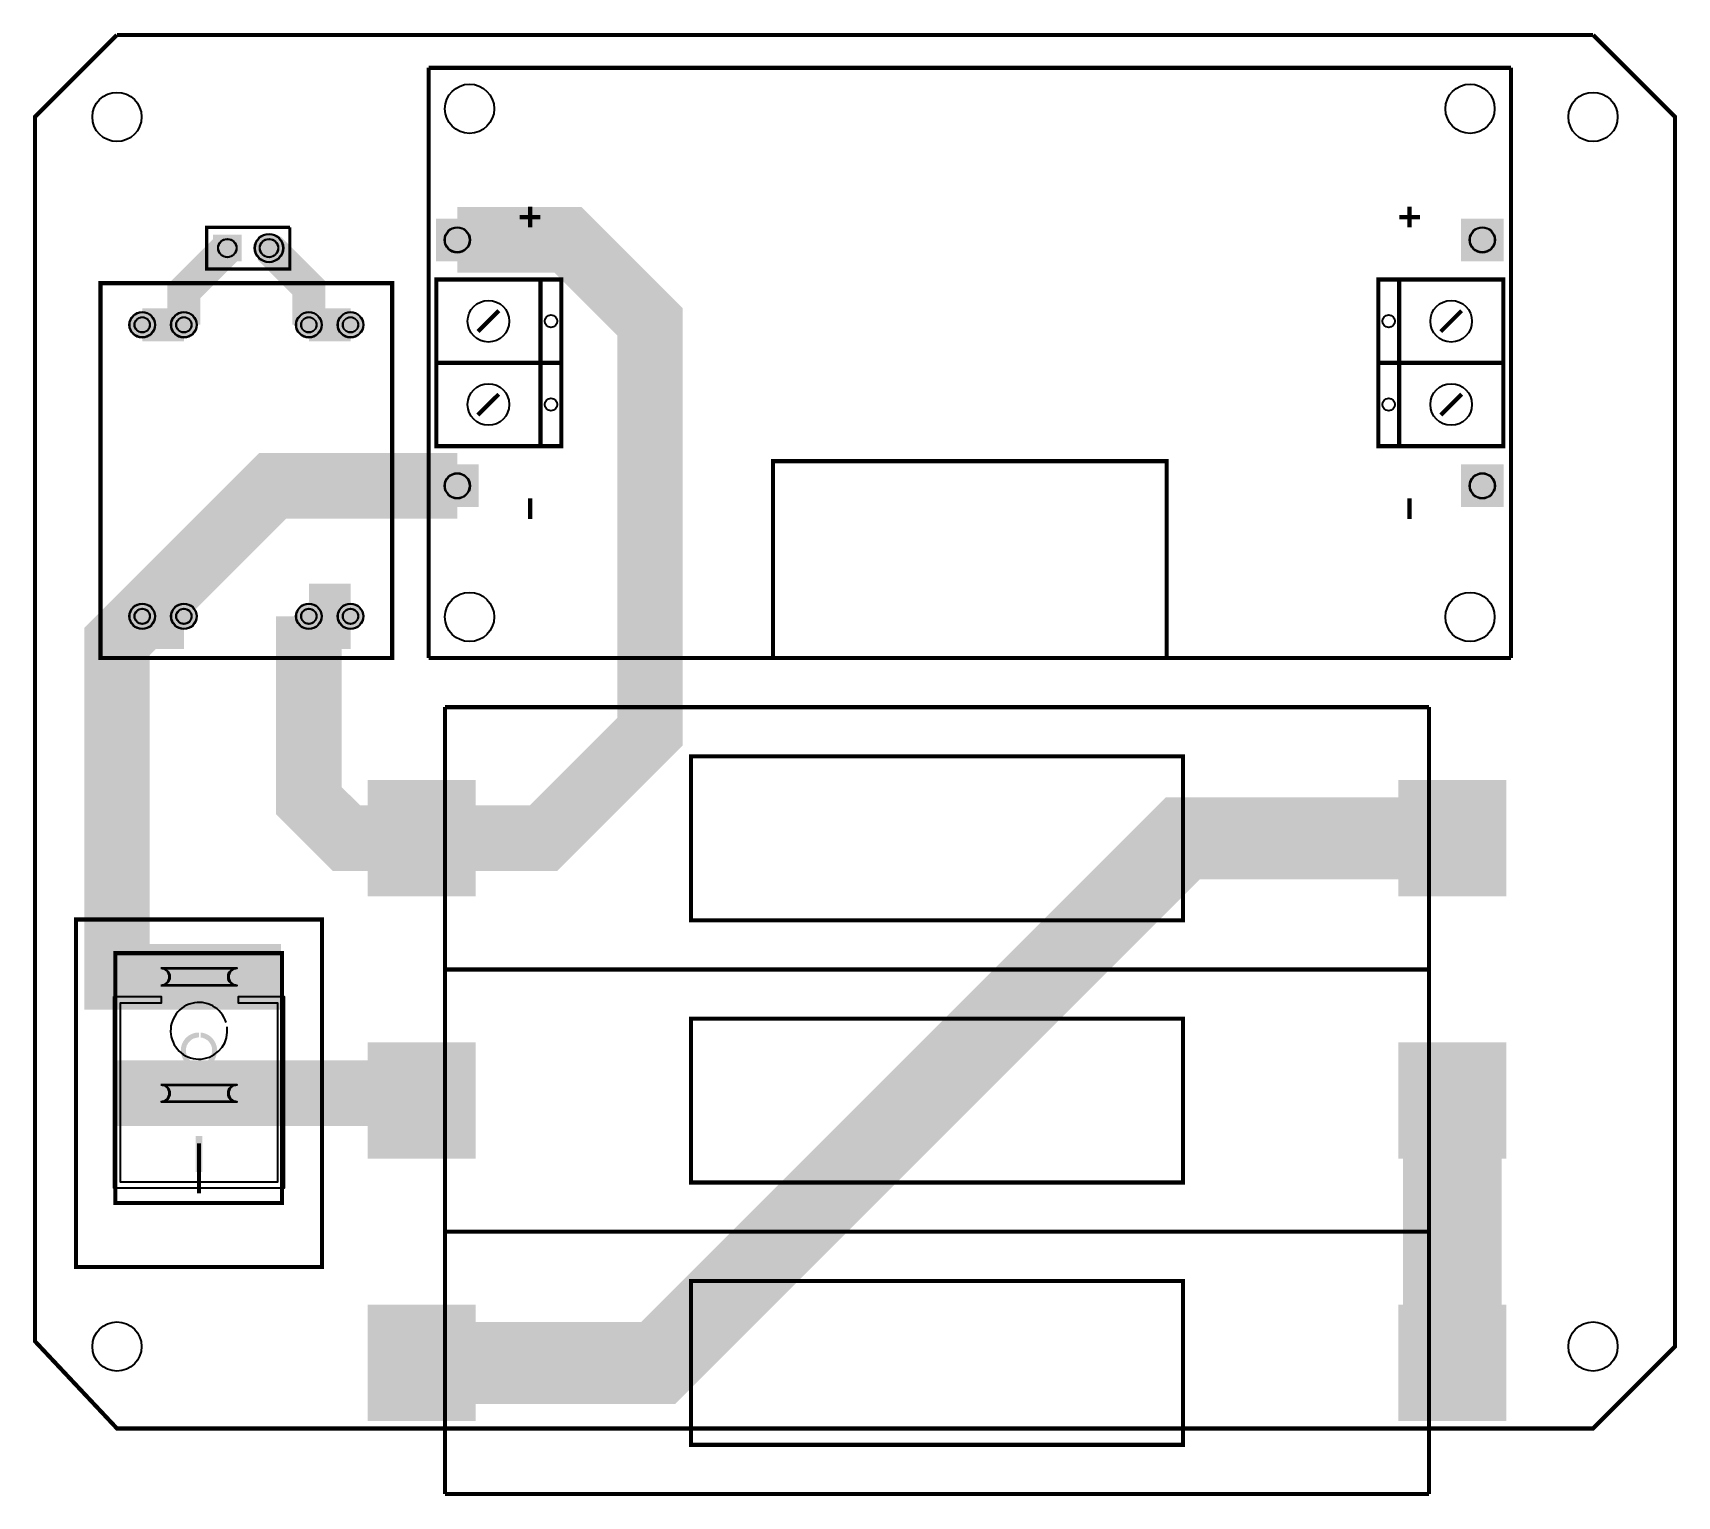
# Model space of a CAD drawing. Header units: millimetres. Extents: x 0 to 100, y -4 to 85.
import ezdxf

# ---------------------------------------------------------------- set-up
doc = ezdxf.new("R2010")
doc.units = ezdxf.units.MM
for name, color, linetype, true_color in [('BoardOutLine', 7, 'Continuous', 0xff00ff), ('BottomLayer', 7, 'Continuous', 0x0000ff), ('BottomSolderMaskLayer', 7, 'Continuous', 0xaa00ff), ('Document', 7, 'Continuous', 0xffffff), ('Multi-Layer', 7, 'Continuous', 0xc0c0c0), ('TopLayer', 7, 'Continuous', 0xff0000), ('TopPasteMaskLayer', 7, 'Continuous', 0x808080), ('TopSilkLayer', 7, 'Continuous', 0xffcc00), ('TopSolderMaskLayer', 7, 'Continuous', 0x800080)]:
    doc.layers.add(name, color=color, linetype=linetype, true_color=true_color)

msp = doc.modelspace()

# ---------------------------------------------------------------- hatches: boundary and pattern name
at = {"layer": 'BottomSolderMaskLayer'}
for points in [[(24.45, 73.8), (27.05, 73.8), (27.05, 71.2), (24.45, 71.2)], [(86.95, 73.8), (89.55, 73.8), (89.55, 71.2), (86.95, 71.2)], [(10.85, 72.81), (12.61, 72.81), (12.61, 71.19), (10.85, 71.19)], [(13.39, 72, 1), (15.15, 72, 1)], [(5.75, 67.32, 1), (7.33, 67.32, 1)], [(8.29, 67.32, 1), (9.87, 67.32, 1)], [(15.91, 67.32, 1), (17.49, 67.32, 1)], [(18.45, 67.32, 1), (20.03, 67.32, 1)], [(24.45, 58.8), (27.05, 58.8), (27.05, 56.2), (24.45, 56.2)], [(86.95, 58.8), (89.55, 58.8), (89.55, 56.2), (86.95, 56.2)], [(5.75, 49.54, 1), (7.33, 49.54, 1)], [(8.29, 49.54, 1), (9.87, 49.54, 1)], [(15.91, 49.54, 1), (17.49, 49.54, 1)], [(18.45, 49.54, 1), (20.03, 49.54, 1)], [(7.67, 26.77, -0.785398), (7.67, 28.32), (12.33, 28.32, -0.785398), (12.33, 26.77)], [(7.67, 19.67, -0.785398), (7.67, 21.22), (12.33, 21.22, -0.785398), (12.33, 19.67)]]:
    msp.add_hatch(color=256, dxfattribs=at).paths.add_polyline_path(points)
at = {"layer": 'Document'}
for points in [[(10.1, 23.85), (10.14, 23.84), (10.18, 23.84), (10.22, 23.83), (10.26, 23.81), (10.3, 23.8), (10.34, 23.78), (10.37, 23.77), (10.41, 23.75), (10.44, 23.72), (10.48, 23.7), (10.51, 23.68), (10.54, 23.65), (10.57, 23.62), (10.6, 23.59), (10.63, 23.56), (10.65, 23.53), (10.67, 23.49), (10.7, 23.46), (10.72, 23.42), (10.73, 23.39), (10.75, 23.35), (10.76, 23.31), (10.78, 23.27), (10.79, 23.23), (10.79, 23.19), (10.8, 23.15), (10.8, 23.05), (10.8, 23.05), (10.8, 23.01), (10.8, 22.97), (10.79, 22.93), (10.78, 22.89), (10.77, 22.85), (10.76, 22.81), (10.75, 22.77), (10.74, 22.73), (10.72, 22.7), (10.7, 22.66), (10.68, 22.63), (10.66, 22.59), (10.63, 22.56), (10.61, 22.53), (10.58, 22.5), (10.55, 22.47), (10.52, 22.44), (10.49, 22.42), (10.46, 22.39), (10.42, 22.37), (10.39, 22.35), (10.35, 22.33), (10.32, 22.31), (10.28, 22.3), (10.24, 22.29), (10.2, 22.28), (10.16, 22.27), (10.12, 22.26), (10.08, 22.25), (10.04, 22.25), (10, 22.25), (9.96, 22.25), (9.92, 22.25), (9.88, 22.26), (9.84, 22.27), (9.8, 22.28), (9.76, 22.29), (9.72, 22.3), (9.68, 22.31), (9.65, 22.33), (9.61, 22.35), (9.58, 22.37), (9.54, 22.39), (9.51, 22.42), (9.48, 22.44), (9.45, 22.47), (9.42, 22.5), (9.39, 22.53), (9.37, 22.56), (9.34, 22.59), (9.32, 22.63), (9.3, 22.66), (9.28, 22.7), (9.26, 22.73), (9.25, 22.77), (9.24, 22.81), (9.23, 22.85), (9.22, 22.89), (9.21, 22.93), (9.2, 22.97), (9.2, 23.01), (9.2, 23.05), (9.2, 23.05), (9.2, 23.09), (9.2, 23.13), (9.21, 23.17), (9.22, 23.21), (9.23, 23.25), (9.24, 23.29), (9.25, 23.33), (9.26, 23.37), (9.28, 23.4), (9.3, 23.44), (9.32, 23.47), (9.34, 23.51), (9.37, 23.54), (9.39, 23.57), (9.42, 23.6), (9.45, 23.63), (9.48, 23.66), (9.51, 23.68), (9.54, 23.71), (9.58, 23.73), (9.61, 23.75), (9.65, 23.77), (9.68, 23.79), (9.72, 23.8), (9.76, 23.81), (9.8, 23.82), (9.84, 23.83), (9.88, 23.84), (9.92, 23.85), (9.96, 23.85), (10, 23.85), (10, 23.85), (10, 24.15), (9.9, 24.15), (9.85, 24.14), (9.8, 24.14), (9.76, 24.13), (9.71, 24.12), (9.67, 24.1), (9.62, 24.09), (9.57, 24.07), (9.53, 24.05), (9.49, 24.03), (9.45, 24.01), (9.4, 23.98), (9.36, 23.96), (9.33, 23.93), (9.29, 23.9), (9.25, 23.87), (9.22, 23.83), (9.18, 23.8), (9.15, 23.76), (9.12, 23.72), (9.09, 23.69), (9.07, 23.65), (9.04, 23.6), (9.02, 23.56), (9, 23.52), (8.98, 23.48), (8.96, 23.43), (8.95, 23.38), (8.93, 23.34), (8.92, 23.29), (8.91, 23.25), (8.91, 23.2), (8.9, 23.15), (8.9, 23.05), (8.9, 23), (8.9, 22.95), (8.91, 22.91), (8.92, 22.86), (8.93, 22.81), (8.94, 22.77), (8.95, 22.72), (8.97, 22.67), (8.98, 22.63), (9, 22.59), (9.02, 22.54), (9.05, 22.5), (9.07, 22.46), (9.1, 22.42), (9.13, 22.38), (9.16, 22.34), (9.19, 22.31), (9.22, 22.27), (9.26, 22.24), (9.29, 22.21), (9.33, 22.18), (9.37, 22.15), (9.41, 22.12), (9.45, 22.1), (9.49, 22.07), (9.54, 22.05), (9.58, 22.03), (9.62, 22.02), (9.67, 22), (9.72, 21.99), (9.76, 21.98), (9.81, 21.97), (9.86, 21.96), (9.9, 21.95), (9.95, 21.95), (10, 21.95), (10.05, 21.95), (10.1, 21.95), (10.14, 21.96), (10.19, 21.97), (10.24, 21.98), (10.28, 21.99), (10.33, 22), (10.38, 22.02), (10.42, 22.03), (10.46, 22.05), (10.51, 22.07), (10.55, 22.1), (10.59, 22.12), (10.63, 22.15), (10.67, 22.18), (10.71, 22.21), (10.74, 22.24), (10.78, 22.27), (10.81, 22.31), (10.84, 22.34), (10.87, 22.38), (10.9, 22.42), (10.93, 22.46), (10.95, 22.5), (10.98, 22.54), (11, 22.59), (11.02, 22.63), (11.03, 22.67), (11.05, 22.72), (11.06, 22.77), (11.07, 22.81), (11.08, 22.86), (11.09, 22.91), (11.1, 22.95), (11.1, 23), (11.1, 23.05), (11.1, 23.05), (11.1, 23.15), (11.09, 23.2), (11.09, 23.25), (11.08, 23.29), (11.07, 23.34), (11.05, 23.38), (11.04, 23.43), (11.02, 23.48), (11, 23.52), (10.98, 23.56), (10.96, 23.6), (10.93, 23.65), (10.91, 23.69), (10.88, 23.72), (10.85, 23.76), (10.82, 23.8), (10.78, 23.83), (10.75, 23.87), (10.71, 23.9), (10.67, 23.93), (10.64, 23.96), (10.6, 23.98), (10.55, 24.01), (10.51, 24.03), (10.47, 24.05), (10.43, 24.07), (10.38, 24.09), (10.33, 24.1), (10.29, 24.12), (10.24, 24.13), (10.2, 24.14), (10.15, 24.14), (10.1, 24.15)], [(10.2, 17.85), (10.2, 15.65), (9.8, 15.65), (9.8, 17.85)]]:
    msp.add_hatch(color=256, dxfattribs=at).paths.add_polyline_path(points)
at = {"layer": 'Multi-Layer'}
for points in [[(24.5, 73.75), (27, 73.75), (27, 71.25), (24.5, 71.25)], [(87, 73.75), (89.5, 73.75), (89.5, 71.25), (87, 71.25)], [(10.88, 72.79), (12.58, 72.79), (12.58, 71.21), (10.88, 71.21)], [(13.42, 72, 1), (15.12, 72, 1)], [(5.78, 67.32, 1), (7.3, 67.32, 1)], [(8.32, 67.32, 1), (9.84, 67.32, 1)], [(15.94, 67.32, 1), (17.46, 67.32, 1)], [(18.48, 67.32, 1), (20, 67.32, 1)], [(24.5, 58.75), (27, 58.75), (27, 56.25), (24.5, 56.25)], [(87, 58.75), (89.5, 58.75), (89.5, 56.25), (87, 56.25)], [(5.78, 49.54, 1), (7.3, 49.54, 1)], [(8.32, 49.54, 1), (9.84, 49.54, 1)], [(15.94, 49.54, 1), (17.46, 49.54, 1)], [(18.48, 49.54, 1), (20, 49.54, 1)], [(7.75, 26.8, -0.785398), (7.75, 28.3), (12.25, 28.3, -0.785398), (12.25, 26.8)], [(7.75, 19.7, -0.785398), (7.75, 21.2), (12.25, 21.2, -0.785398), (12.25, 19.7)]]:
    msp.add_hatch(color=256, dxfattribs=at).paths.add_polyline_path(points)
at = {"layer": 'TopLayer'}
for points in [[(20.33, 39.5), (26.83, 39.5), (26.83, 32.5), (20.33, 32.5)], [(83.17, 39.5), (89.67, 39.5), (89.67, 32.5), (83.17, 32.5)], [(20.33, 23.5), (26.83, 23.5), (26.83, 16.5), (20.33, 16.5)], [(83.17, 23.5), (89.67, 23.5), (89.67, 16.5), (83.17, 16.5)], [(20.33, 7.5), (26.83, 7.5), (26.83, 0.5), (20.33, 0.5)], [(83.17, 7.5), (89.67, 7.5), (89.67, 0.5), (83.17, 0.5)]]:
    msp.add_hatch(color=256, dxfattribs=at).paths.add_polyline_path(points)
at = {"layer": 'TopPasteMaskLayer'}
for points in [[(20.33, 39.5), (26.83, 39.5), (26.83, 32.5), (20.33, 32.5)], [(83.17, 39.5), (89.67, 39.5), (89.67, 32.5), (83.17, 32.5)], [(20.33, 23.5), (26.83, 23.5), (26.83, 16.5), (20.33, 16.5)], [(83.17, 23.5), (89.67, 23.5), (89.67, 16.5), (83.17, 16.5)], [(20.33, 7.5), (26.83, 7.5), (26.83, 0.5), (20.33, 0.5)], [(83.17, 7.5), (89.67, 7.5), (89.67, 0.5), (83.17, 0.5)]]:
    msp.add_hatch(color=256, dxfattribs=at).paths.add_polyline_path(points)
at = {"layer": 'TopSolderMaskLayer'}
for points in [[(24.45, 73.8), (27.05, 73.8), (27.05, 71.2), (24.45, 71.2)], [(86.95, 73.8), (89.55, 73.8), (89.55, 71.2), (86.95, 71.2)], [(10.85, 72.81), (12.61, 72.81), (12.61, 71.19), (10.85, 71.19)], [(13.39, 72, 1), (15.15, 72, 1)], [(5.75, 67.32, 1), (7.33, 67.32, 1)], [(8.29, 67.32, 1), (9.87, 67.32, 1)], [(15.91, 67.32, 1), (17.49, 67.32, 1)], [(18.45, 67.32, 1), (20.03, 67.32, 1)], [(24.45, 58.8), (27.05, 58.8), (27.05, 56.2), (24.45, 56.2)], [(86.95, 58.8), (89.55, 58.8), (89.55, 56.2), (86.95, 56.2)], [(5.75, 49.54, 1), (7.33, 49.54, 1)], [(8.29, 49.54, 1), (9.87, 49.54, 1)], [(15.91, 49.54, 1), (17.49, 49.54, 1)], [(18.45, 49.54, 1), (20.03, 49.54, 1)], [(20.28, 39.55), (26.88, 39.55), (26.88, 32.45), (20.28, 32.45)], [(83.12, 39.55), (89.72, 39.55), (89.72, 32.45), (83.12, 32.45)], [(7.67, 26.77, -0.785398), (7.67, 28.32), (12.33, 28.32, -0.785398), (12.33, 26.77)], [(20.28, 23.55), (26.88, 23.55), (26.88, 16.45), (20.28, 16.45)], [(83.12, 23.55), (89.72, 23.55), (89.72, 16.45), (83.12, 16.45)], [(7.67, 19.67, -0.785398), (7.67, 21.22), (12.33, 21.22, -0.785398), (12.33, 19.67)], [(20.28, 7.55), (26.88, 7.55), (26.88, 0.45), (20.28, 0.45)], [(83.12, 7.55), (89.72, 7.55), (89.72, 0.45), (83.12, 0.45)]]:
    msp.add_hatch(color=256, dxfattribs=at).paths.add_polyline_path(points)

# ---------------------------------------------------------------- linework, layer by layer
at = {"layer": 'BoardOutLine', "const_width": 0.254}
for points in [[(95, 85), (100, 80), (100, 5), (95, 0), (5, 0), (0, 5.32), (0, 80), (5, 85)], [(5, 85), (95, 85)]]:
    msp.add_lwpolyline(points, dxfattribs=at)
at = {"layer": 'BottomLayer'}
for points, const_width in [([(23.58, 36), (31, 36), (37.5, 42.5), (37.5, 67.5), (32.5, 72.5), (25.75, 72.5)], 4), ([(9.08, 67.32), (9.08, 69.35), (11.73, 72)], 2), ([(16.7, 67.32), (16.7, 69.57), (14.27, 72)], 2), ([(6.54, 67.32), (9.08, 67.32)], 2), ([(19.24, 67.32), (16.7, 67.32)], 2), ([(25.75, 57.5), (14.5, 57.5), (6.54, 49.54)], 4), ([(10, 27.55), (5, 27.55), (5, 48), (6.54, 49.54)], 4), ([(9.08, 49.54), (6.54, 49.54)], 4), ([(16.7, 49.54), (16.7, 38.3), (19, 36), (23.58, 36)], 4), ([(16.7, 49.54), (19.24, 49.54)], 4), ([(23.58, 4), (38, 4), (70, 36), (86.42, 36)], 5), ([(10, 27.55), (15, 27.55)], 4), ([(10, 20.45), (5, 20.45)], 4), ([(23.58, 20), (23.13, 20.45), (10, 20.45)], 4), ([(86.42, 20), (86.42, 4)], 6)]:
    msp.add_lwpolyline(points, dxfattribs=dict(at, const_width=const_width))
at = {"layer": 'BottomSolderMaskLayer'}
for points in [[(7.67, 28.07), (12.33, 28.07)], [(7.67, 27.03), (12.33, 27.03)], [(7.67, 20.97), (12.33, 20.97)], [(7.67, 19.93), (12.33, 19.93)]]:
    msp.add_lwpolyline(points, close=True, dxfattribs=at)
for centre, radius in [((25.75, 72.5), 0.78), ((88.25, 72.5), 0.78), ((11.73, 72), 0.566), ((14.27, 72), 0.875), ((14.27, 72), 0.566), ((6.54, 67.32), 0.787), ((6.54, 67.32), 0.472), ((9.08, 67.32), 0.787), ((9.08, 67.32), 0.472), ((16.7, 67.32), 0.787), ((16.7, 67.32), 0.472), ((19.24, 67.32), 0.787), ((19.24, 67.32), 0.472), ((25.75, 57.5), 0.78), ((88.25, 57.5), 0.78), ((6.54, 49.54), 0.787), ((9.08, 49.54), 0.787), ((16.7, 49.54), 0.787), ((19.24, 49.54), 0.787), ((6.54, 49.54), 0.472), ((9.08, 49.54), 0.472), ((16.7, 49.54), 0.472), ((19.24, 49.54), 0.472)]:
    msp.add_circle(centre, radius, dxfattribs=at)
for centre, start, end in [((7.67, 27.55), 270, 90), ((12.33, 27.55), 90, 270), ((7.67, 20.45), 270, 90), ((12.33, 20.45), 90, 270)]:
    msp.add_arc(centre, 0.517, start, end, dxfattribs=at)
at = {"layer": 'Document'}
msp.add_lwpolyline([(4.8, 26.35), (7.7, 26.35), (7.7, 25.95), (5.2, 25.95), (5.2, 15.05), (14.8, 15.05), (14.8, 25.95), (12.4, 25.95), (12.4, 26.35), (15.2, 26.35), (15.2, 14.65), (4.8, 14.65), (4.8, 26.35)], close=True, dxfattribs=at)
at = {"layer": 'Multi-Layer'}
for points in [[(7.75, 28.05), (12.25, 28.05)], [(7.75, 27.05), (12.25, 27.05)], [(7.75, 20.95), (12.25, 20.95)], [(7.75, 19.95), (12.25, 19.95)]]:
    msp.add_lwpolyline(points, close=True, dxfattribs=at)
for centre, radius in [((5, 80), 1.5), ((26.5, 80.5), 1.5), ((87.5, 80.5), 1.5), ((95, 80), 1.5), ((25.75, 72.5), 0.749), ((88.25, 72.5), 0.749), ((11.73, 72), 0.55), ((14.27, 72), 0.85), ((14.27, 72), 0.55), ((6.54, 67.32), 0.762), ((6.54, 67.32), 0.457), ((9.08, 67.32), 0.762), ((9.08, 67.32), 0.457), ((16.7, 67.32), 0.762), ((16.7, 67.32), 0.457), ((19.24, 67.32), 0.762), ((19.24, 67.32), 0.457), ((25.75, 57.5), 0.749), ((88.25, 57.5), 0.749), ((6.54, 49.54), 0.762), ((9.08, 49.54), 0.762), ((16.7, 49.54), 0.762), ((19.24, 49.54), 0.762), ((26.5, 49.5), 1.5), ((87.5, 49.5), 1.5), ((6.54, 49.54), 0.457), ((9.08, 49.54), 0.457), ((16.7, 49.54), 0.457), ((19.24, 49.54), 0.457), ((5, 5), 1.5), ((95, 5), 1.5)]:
    msp.add_circle(centre, radius, dxfattribs=at)
for centre, start, end in [((7.75, 27.55), 270, 90), ((12.25, 27.55), 90, 270), ((7.75, 20.45), 270, 90), ((12.25, 20.45), 90, 270)]:
    msp.add_arc(centre, 0.5, start, end, dxfattribs=at)
at = {"layer": 'TopSilkLayer'}
for points, const_width in [([(24, 83), (57, 83)], 0.254), ([(24, 83), (24, 47)], 0.254), ([(57, 83), (90, 83)], 0.254), ([(90, 83), (90, 47)], 0.254), ([(30.19, 74.53), (30.19, 73.26)], 0.254), ([(83.81, 74.53), (83.81, 73.26)], 0.254), ([(15.54, 73.27), (15.54, 70.73), (10.46, 70.73), (10.46, 73.27), (12.36, 73.27)], 0.203), ([(15.54, 73.27), (12.36, 73.27)], 0.203), ([(29.55, 73.89), (30.82, 73.89)], 0.254), ([(83.18, 73.89), (84.45, 73.89)], 0.254), ([(30.82, 70.08), (30.82, 59.92)], 0.254), ([(83.18, 59.92), (83.18, 70.08)], 0.254), ([(28.28, 68.18), (27.01, 66.91)], 0.254), ([(85.72, 66.91), (86.99, 68.18)], 0.254), ([(32.09, 65), (24.47, 65)], 0.254), ([(81.91, 65), (89.53, 65)], 0.254), ([(28.28, 63.09), (27.01, 61.82)], 0.254), ([(85.72, 61.82), (86.99, 63.09)], 0.254), ([(45, 47), (45, 59), (69, 59), (69, 47)], 0.254), ([(30.19, 55.47), (30.19, 56.74)], 0.254), ([(83.81, 55.47), (83.81, 56.74)], 0.254), ([(57, 47), (24, 47)], 0.254), ([(57, 47), (90, 47)], 0.254), ([(25, 44), (25, -4)], 0.254), ([(25, 44), (85, 44)], 0.254), ([(85, 44), (85, -4)], 0.254), ([(25, 28), (85, 28)], 0.254), ([(10, 14.35), (10, 17.4)], 0.254), ([(25, 12), (85, 12)], 0.254), ([(25, -4), (85, -4)], 0.254)]:
    msp.add_lwpolyline(points, dxfattribs=dict(at, const_width=const_width))
at = {"layer": 'TopSilkLayer', "const_width": 0.254}
for points in [[(24.47, 70.08), (30.82, 70.08), (32.09, 70.08), (32.09, 65), (32.09, 59.92), (30.82, 59.92), (24.47, 59.92), (24.47, 65), (24.47, 70.08)], [(89.53, 59.92), (83.18, 59.92), (81.91, 59.92), (81.91, 65), (81.91, 70.08), (83.18, 70.08), (89.53, 70.08), (89.53, 65), (89.53, 59.92)], [(4, 69.86), (21.78, 69.86), (21.78, 47), (4, 47), (4, 69.86)], [(40, 41), (70, 41), (70, 31), (40, 31), (40, 41)], [(2.5, 9.85), (17.5, 9.85), (17.5, 31.05), (2.5, 31.05), (2.5, 9.85)], [(4.9, 13.75), (4.9, 28.99), (15.06, 28.99), (15.06, 13.75), (4.9, 13.75)], [(40, 25), (70, 25), (70, 15), (40, 15), (40, 25)], [(40, 9), (70, 9), (70, -1), (40, -1), (40, 9)]]:
    msp.add_lwpolyline(points, close=True, dxfattribs=at)
at = {"layer": 'TopSilkLayer'}
for centre, radius in [((27.65, 67.54), 1.27), ((86.35, 67.54), 1.27), ((31.46, 67.54), 0.381), ((82.54, 67.54), 0.381), ((27.65, 62.46), 1.27), ((86.35, 62.46), 1.27), ((31.46, 62.46), 0.381), ((82.54, 62.46), 0.381)]:
    msp.add_circle(centre, radius, dxfattribs=at)
msp.add_arc((10, 24.26), 1.73, 17.1038, 8.1314, dxfattribs=at)
at = {"layer": 'TopSolderMaskLayer'}
for points in [[(7.67, 28.07), (12.33, 28.07)], [(7.67, 27.03), (12.33, 27.03)], [(7.67, 20.97), (12.33, 20.97)], [(7.67, 19.93), (12.33, 19.93)]]:
    msp.add_lwpolyline(points, close=True, dxfattribs=at)
for centre, radius in [((25.75, 72.5), 0.78), ((88.25, 72.5), 0.78), ((11.73, 72), 0.566), ((14.27, 72), 0.875), ((14.27, 72), 0.566), ((6.54, 67.32), 0.787), ((6.54, 67.32), 0.472), ((9.08, 67.32), 0.787), ((9.08, 67.32), 0.472), ((16.7, 67.32), 0.787), ((16.7, 67.32), 0.472), ((19.24, 67.32), 0.787), ((19.24, 67.32), 0.472), ((25.75, 57.5), 0.78), ((88.25, 57.5), 0.78), ((6.54, 49.54), 0.787), ((9.08, 49.54), 0.787), ((16.7, 49.54), 0.787), ((19.24, 49.54), 0.787), ((6.54, 49.54), 0.472), ((9.08, 49.54), 0.472), ((16.7, 49.54), 0.472), ((19.24, 49.54), 0.472)]:
    msp.add_circle(centre, radius, dxfattribs=at)
for centre, start, end in [((7.67, 27.55), 270, 90), ((12.33, 27.55), 90, 270), ((7.67, 20.45), 270, 90), ((12.33, 20.45), 90, 270)]:
    msp.add_arc(centre, 0.517, start, end, dxfattribs=at)

doc.saveas('drawing.dxf')
